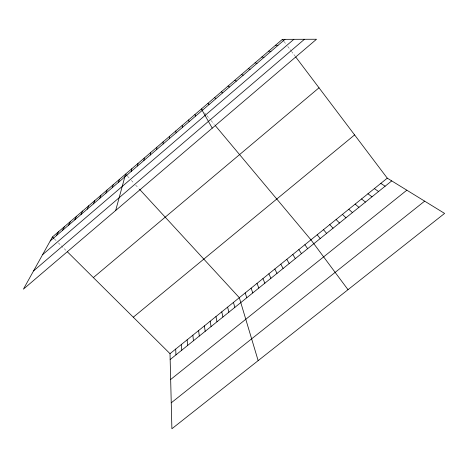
<?xml version="1.0" encoding="UTF-8"?>
<svg xmlns="http://www.w3.org/2000/svg" width="468" height="468" viewBox="0 0 468 468"><rect width="100%" height="100%" fill="white"/><g stroke="black" fill="none" stroke-linecap="round" stroke-linejoin="round"><path stroke-width="0.35" stroke-dasharray="2.34 1.75" d="M54.423 238.943L56.92 241.418M58.412 242.904L66.316 250.749M127.507 176.208L129.443 178.308M131.373 180.408L133.772 183.011M135.685 185.094L138.551 188.206M204.639 112.87L206.037 114.537M206.967 115.649L210.664 120.065M211.126 120.621L214.35 124.465M284.053 41.529L286.118 44.255M287.767 46.437L291.037 50.766M291.447 51.31L295.279 56.382"/><path stroke-width="0.7" d="M156.716 149.497L156.827 147.25M150.298 155.013L150.544 152.656M143.898 160.506L144.273 158.044M137.522 165.988L138.019 163.414M131.157 171.446L131.789 168.767M115.684 210.483L125.576 174.108L127.027 175.681M118.498 182.321L119.381 179.431M112.191 187.738L113.203 184.737M105.908 193.132L107.043 190.031M99.643 198.514L100.907 195.308M93.401 203.878L94.782 200.567M87.171 209.225L88.68 205.815M80.964 214.56L82.596 211.045M74.775 219.872L76.524 216.257M68.603 225.172L70.475 221.458M62.449 230.461L64.444 226.641M56.312 235.726L58.43 231.812M52.428 236.966L23.4 289.166L316.514 39.248L282.403 39.341L52.428 236.966L53.925 238.452M50.199 240.979L284.994 39.335M42.576 254.686L293.869 39.312M33.556 270.902L304.463 39.277M93.36 277.588L319.012 87.803M133.281 317.205L354.615 134.924M170.013 353.662L387.276 178.162L444.6 213.414L171.896 428.752L170.013 353.662L67.298 251.725M170.159 359.547L391.722 180.894M170.656 379.495L406.838 190.189M171.241 402.825L424.646 201.146M275.535 45.244L277.969 45.367M268.685 51.129L270.972 51.375M261.858 56.997L263.993 57.371M255.054 62.847L257.043 63.338M248.268 68.673L250.111 69.293M241.506 74.488L243.202 75.225M234.766 80.28L236.311 81.139M380.812 183.38L385.123 186.211M374.371 188.586L378.548 191.517M228.045 86.053L229.449 87.036M367.942 193.775L371.99 196.806M361.536 198.953L365.45 202.077M355.148 204.112L358.927 207.336M221.346 91.81L222.604 92.916M348.777 209.26L352.427 212.571M342.43 214.391L345.946 217.801M336.094 219.504L339.487 223.014M139.505 189.236L239.318 297.677L258.155 360.641M214.672 97.549L215.783 98.771M329.776 224.605L333.04 228.208M323.482 229.694L326.617 233.386M202.773 110.641L201.375 108.974L212.238 128.156M215.268 125.559L310.939 239.821L348.016 289.68M317.205 234.766L320.211 238.551M282.403 39.341L283.643 40.979M295.717 56.967L387.276 178.162M208.014 103.27L208.985 104.616M304.884 244.717L307.646 248.684M298.841 249.596L301.48 253.656M292.816 254.463L295.337 258.611M286.802 259.319L289.206 263.554M280.812 264.163L283.093 268.48M274.833 268.989L277.003 273.394M268.878 273.803L270.925 278.296M194.957 114.49L195.647 116.064M262.934 278.6L264.865 283.181M257.002 283.392L258.822 288.054M251.094 288.165L252.796 292.915M188.551 119.989L189.107 121.68M245.197 292.927L246.782 297.759M233.456 302.41L234.813 307.412M227.612 307.137L228.858 312.214M182.169 125.477L182.59 127.278M221.779 311.846L222.914 317.011M215.964 316.543L216.988 321.791M210.167 321.224L211.074 326.553M175.804 130.946L176.091 132.859M204.381 325.898L205.183 331.309M198.613 330.554L199.304 336.047M192.863 335.199L193.442 340.774M187.13 339.838L187.598 345.483M169.463 136.399L169.615 138.423M181.409 344.454L181.771 350.187M175.699 349.064L175.956 354.873M163.133 141.833L163.156 143.968"/></g></svg>
